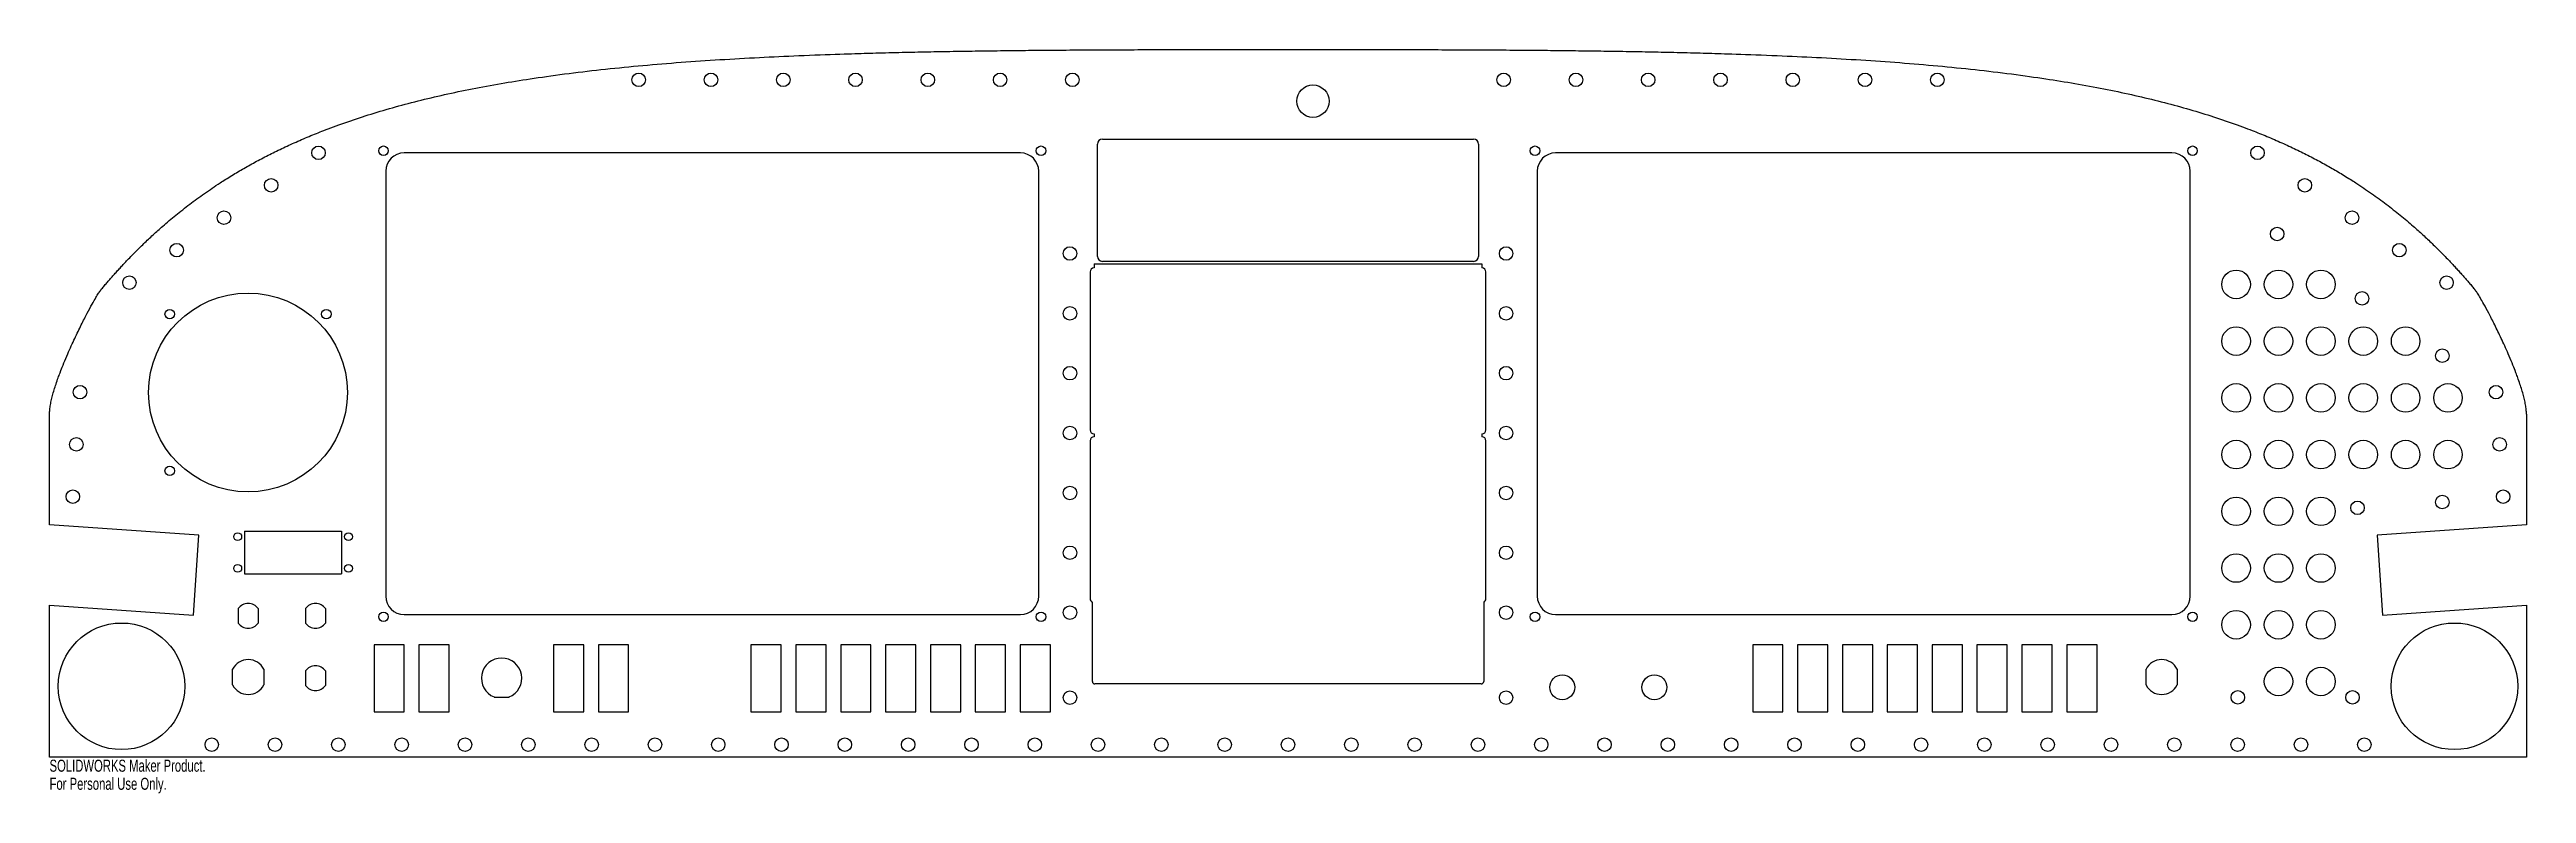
# Model space of a CAD drawing. Header units: millimetres. Extents: x -493 to 501, y -144 to 155.
import ezdxf

# ---------------------------------------------------------------- set-up
doc = ezdxf.new("R2010")
doc.units = ezdxf.units.MM
doc.styles.add('SLDTEXTSTYLE0', font='TXT', dxfattribs={"width": 0.7})

msp = doc.modelspace()

# ---------------------------------------------------------------- linework, layer by layer
for p, q in [((-103.31, 113.35), (-350.61, 113.35)), ((-72.42, 71.87), (-72.42, 116.89)), ((-70.42, 118.89), (78.49, 118.89)), ((80.49, 116.89), (80.49, 71.87)), ((358.69, 113.35), (111.39, 113.35)), ((-357.96, 106), (-357.96, -64.4)), ((-95.96, -64.4), (-95.96, 106)), ((104.04, 106), (104.04, -64.4)), ((366.04, -64.4), (366.04, 106)), ((78.49, 69.87), (-70.42, 69.87)), ((-75.34, 65.63), (-75.34, 2.28)), ((-73.74, 68.9), (81.81, 68.9)), ((-73.74, 68.9), (-73.74, 67.23)), ((81.81, 68.9), (81.81, 67.23)), ((83.41, 2.28), (83.41, 65.63)), ((-492.85, -35.85), (-492.85, 8.63)), ((-73.74, 0.68), (-73.74, -0.46)), ((81.81, 0.68), (81.81, -0.46)), ((500.92, 8.63), (500.92, -35.85)), ((-75.34, -2.06), (-75.34, -65.41)), ((83.41, -65.41), (83.41, -2.06)), ((-432.91, -39.97), (-492.85, -35.85)), ((-414.57, -38.38), (-375.71, -38.38)), ((-414.57, -38.38), (-414.57, -55.4)), ((-375.71, -38.38), (-375.71, -55.4)), ((500.92, -35.85), (440.98, -39.97)), ((-435.11, -71.97), (-432.91, -39.97)), ((440.98, -39.97), (443.18, -71.97)), ((-414.57, -55.4), (-375.71, -55.4)), ((-492.85, -128.95), (-492.85, -68)), ((-492.85, -68), (-435.11, -71.97)), ((-417.15, -69.4), (-417.15, -75.23)), ((-409.15, -69.4), (-409.15, -75.23)), ((-390.15, -69.4), (-390.15, -75.23)), ((-382.15, -69.4), (-382.15, -75.23)), ((-74.46, -98.61), (-74.46, -66.84)), ((82.54, -66.84), (82.54, -98.61)), ((443.18, -71.97), (500.92, -68)), ((500.92, -68), (500.92, -128.95)), ((-350.61, -71.75), (-103.31, -71.75)), ((111.39, -71.75), (358.69, -71.75)), ((-362.66, -83.86), (-362.66, -110.76)), ((-350.51, -83.86), (-362.66, -83.86)), ((-350.51, -110.76), (-350.51, -83.86)), ((-344.66, -83.86), (-344.66, -110.76)), ((-332.51, -83.86), (-344.66, -83.86)), ((-332.51, -110.76), (-332.51, -83.86)), ((-290.66, -83.86), (-290.66, -110.76)), ((-278.51, -83.86), (-290.66, -83.86)), ((-278.51, -110.76), (-278.51, -83.86)), ((-272.66, -83.86), (-272.66, -110.76)), ((-260.51, -83.86), (-272.66, -83.86)), ((-260.51, -110.76), (-260.51, -83.86)), ((-211.43, -83.86), (-211.43, -110.76)), ((-199.28, -83.86), (-211.43, -83.86)), ((-199.28, -110.76), (-199.28, -83.86)), ((-193.43, -83.86), (-193.43, -110.76)), ((-181.28, -83.86), (-193.43, -83.86)), ((-181.28, -110.76), (-181.28, -83.86)), ((-175.43, -83.86), (-175.43, -110.76)), ((-163.28, -83.86), (-175.43, -83.86)), ((-163.28, -110.76), (-163.28, -83.86)), ((-157.43, -83.86), (-157.43, -110.76)), ((-145.28, -83.86), (-157.43, -83.86)), ((-145.28, -110.76), (-145.28, -83.86)), ((-139.43, -83.86), (-139.43, -110.76)), ((-127.28, -83.86), (-139.43, -83.86)), ((-127.28, -110.76), (-127.28, -83.86)), ((-121.43, -83.86), (-121.43, -110.76)), ((-109.28, -83.86), (-121.43, -83.86)), ((-109.28, -110.76), (-109.28, -83.86)), ((-103.43, -83.86), (-103.43, -110.76)), ((-91.28, -83.86), (-103.43, -83.86)), ((-91.28, -110.76), (-91.28, -83.86)), ((190.47, -83.86), (190.47, -110.76)), ((202.62, -83.86), (190.47, -83.86)), ((202.62, -110.76), (202.62, -83.86)), ((208.47, -83.86), (208.47, -110.76)), ((220.62, -83.86), (208.47, -83.86)), ((220.62, -110.76), (220.62, -83.86)), ((226.47, -83.86), (226.47, -110.76)), ((238.62, -83.86), (226.47, -83.86)), ((238.62, -110.76), (238.62, -83.86)), ((244.47, -83.86), (244.47, -110.76)), ((256.62, -83.86), (244.47, -83.86)), ((256.62, -110.76), (256.62, -83.86)), ((262.47, -83.86), (262.47, -110.76)), ((274.62, -83.86), (262.47, -83.86)), ((274.62, -110.76), (274.62, -83.86)), ((280.47, -83.86), (280.47, -110.76)), ((292.62, -83.86), (280.47, -83.86)), ((292.62, -110.76), (292.62, -83.86)), ((298.47, -83.86), (298.47, -110.76)), ((310.62, -83.86), (298.47, -83.86)), ((310.62, -110.76), (310.62, -83.86)), ((316.47, -83.86), (316.47, -110.76)), ((328.62, -83.86), (316.47, -83.86)), ((328.62, -110.76), (328.62, -83.86)), ((-419.38, -99.98), (-419.38, -93.67)), ((-406.88, -93.67), (-406.88, -99.98)), ((-390.15, -94.4), (-390.15, -100.23)), ((-382.15, -94.4), (-382.15, -100.23)), ((348.28, -99.98), (348.28, -93.67)), ((360.78, -93.67), (360.78, -99.98)), ((-314.47, -104.84), (-308.47, -104.84)), ((81.54, -99.61), (-73.46, -99.61)), ((-362.66, -110.76), (-350.51, -110.76)), ((-344.66, -110.76), (-332.51, -110.76)), ((-290.66, -110.76), (-278.51, -110.76)), ((-272.66, -110.76), (-260.51, -110.76)), ((-211.43, -110.76), (-199.28, -110.76)), ((-193.43, -110.76), (-181.28, -110.76)), ((-175.43, -110.76), (-163.28, -110.76)), ((-157.43, -110.76), (-145.28, -110.76)), ((-139.43, -110.76), (-127.28, -110.76)), ((-121.43, -110.76), (-109.28, -110.76)), ((-103.43, -110.76), (-91.28, -110.76)), ((190.47, -110.76), (202.62, -110.76)), ((208.47, -110.76), (220.62, -110.76)), ((226.47, -110.76), (238.62, -110.76)), ((244.47, -110.76), (256.62, -110.76)), ((262.47, -110.76), (274.62, -110.76)), ((280.47, -110.76), (292.62, -110.76)), ((298.47, -110.76), (310.62, -110.76)), ((316.47, -110.76), (328.62, -110.76)), ((500.92, -128.95), (-492.85, -128.95))]:
    msp.add_line(p, q)
for centre, radius in [((-256.47, 142.67), 2.71), ((-227.47, 142.67), 2.71), ((-198.47, 142.67), 2.71), ((-169.47, 142.67), 2.71), ((-140.47, 142.67), 2.71), ((-111.47, 142.67), 2.71), ((-82.47, 142.67), 2.71), ((14.04, 134.11), 6.5), ((90.55, 142.67), 2.71), ((119.55, 142.67), 2.71), ((148.55, 142.67), 2.71), ((177.55, 142.67), 2.71), ((206.55, 142.67), 2.71), ((235.55, 142.67), 2.71), ((264.55, 142.67), 2.71), ((-384.95, 113.4), 2.71), ((-358.86, 114.25), 1.9), ((-95.06, 114.25), 1.9), ((103.14, 114.25), 1.9), ((366.94, 114.25), 1.9), ((393.02, 113.4), 2.71), ((-403.91, 100.38), 2.71), ((411.98, 100.38), 2.71), ((-422.87, 87.37), 2.71), ((430.94, 87.37), 2.71), ((400.88, 80.85), 2.71), ((-441.83, 74.35), 2.71), ((-83.46, 73.01), 2.71), ((91.54, 73.01), 2.71), ((449.91, 74.35), 2.71), ((-460.8, 61.33), 2.71), ((384.44, 60.63), 5.72), ((401.44, 60.63), 5.72), ((418.44, 60.63), 5.72), ((468.87, 61.33), 2.71), ((-413.22, 17.29), 39.88), ((-444.64, 48.71), 1.9), ((-381.8, 48.71), 1.91), ((-83.46, 49.01), 2.71), ((91.54, 49.01), 2.71), ((434.96, 55.02), 2.71), ((384.44, 37.88), 5.72), ((401.44, 37.88), 5.72), ((418.44, 37.88), 5.72), ((435.44, 37.88), 5.72), ((452.44, 37.88), 5.72), ((467.14, 32.02), 2.71), ((-480.63, 17.41), 2.71), ((-83.46, 25.01), 2.71), ((91.54, 25.01), 2.71), ((384.44, 15.13), 5.72), ((401.44, 15.13), 5.72), ((418.44, 15.13), 5.72), ((435.44, 15.13), 5.72), ((452.44, 15.13), 5.72), ((469.44, 15.13), 5.72), ((488.7, 17.41), 2.71), ((-83.46, 1.01), 2.71), ((91.54, 1.01), 2.71), ((-482.07, -3.54), 2.71), ((384.44, -7.62), 5.72), ((401.44, -7.62), 5.72), ((418.44, -7.62), 5.72), ((435.44, -7.62), 5.72), ((452.44, -7.62), 5.72), ((469.44, -7.62), 5.72), ((490.14, -3.54), 2.71), ((-444.64, -14.13), 1.9), ((-483.51, -24.49), 2.71), ((-83.46, -22.99), 2.71), ((91.54, -22.99), 2.71), ((384.44, -30.37), 5.72), ((401.44, -30.37), 5.72), ((418.44, -30.37), 5.72), ((433.14, -28.98), 2.71), ((467.14, -26.65), 2.71), ((491.58, -24.49), 2.71), ((-417.36, -40.54), 1.59), ((-372.91, -40.54), 1.59), ((-83.46, -46.99), 2.71), ((91.54, -46.99), 2.71), ((384.44, -53.12), 5.72), ((401.44, -53.12), 5.72), ((418.44, -53.12), 5.72), ((-417.36, -53.24), 1.59), ((-372.91, -53.24), 1.59), ((-83.46, -70.99), 2.71), ((91.54, -70.99), 2.71), ((-463.96, -100.55), 25.39), ((-358.86, -72.65), 1.9), ((-95.06, -72.65), 1.9), ((103.14, -72.65), 1.9), ((366.94, -72.65), 1.9), ((384.44, -75.87), 5.72), ((401.44, -75.87), 5.72), ((418.44, -75.87), 5.72), ((472.04, -100.55), 25.39), ((114.06, -100.95), 5), ((151.06, -100.95), 5), ((401.44, -98.62), 5.72), ((418.44, -98.62), 5.72), ((-83.46, -105.1), 2.71), ((91.54, -105.1), 2.71), ((385.14, -104.98), 2.71), ((431.14, -104.98), 2.71), ((-427.76, -123.95), 2.71), ((-402.36, -123.95), 2.71), ((-376.96, -123.95), 2.71), ((-351.56, -123.95), 2.71), ((-326.16, -123.95), 2.71), ((-300.76, -123.95), 2.71), ((-275.36, -123.95), 2.71), ((-249.96, -123.95), 2.71), ((-224.56, -123.95), 2.71), ((-199.16, -123.95), 2.71), ((-173.76, -123.95), 2.71), ((-148.36, -123.95), 2.71), ((-122.96, -123.95), 2.71), ((-97.56, -123.95), 2.71), ((-72.16, -123.95), 2.71), ((-46.76, -123.95), 2.71), ((-21.36, -123.95), 2.71), ((4.04, -123.95), 2.71), ((29.44, -123.95), 2.71), ((54.84, -123.95), 2.71), ((80.24, -123.95), 2.71), ((105.64, -123.95), 2.71), ((131.04, -123.95), 2.71), ((156.44, -123.95), 2.71), ((181.84, -123.95), 2.71), ((207.24, -123.95), 2.71), ((232.64, -123.95), 2.71), ((258.04, -123.95), 2.71), ((283.44, -123.95), 2.71), ((308.84, -123.95), 2.71), ((334.24, -123.95), 2.71), ((359.64, -123.95), 2.71), ((385.04, -123.95), 2.71), ((410.44, -123.95), 2.71), ((435.84, -123.95), 2.71)]:
    msp.add_circle(centre, radius)
for centre, radius, start, end in [((-350.61, 106), 7.35, 90, 180), ((-103.31, 106), 7.35, 0, 90), ((-70.42, 116.89), 2, 90, 180), ((78.49, 116.89), 2, 0, 90), ((111.39, 106), 7.35, 90, 180), ((358.69, 106), 7.35, 0, 90), ((-70.42, 71.87), 2, 180, 270), ((78.49, 71.87), 2, 270, 0), ((-73.74, 65.63), 1.6, 90, 180), ((81.81, 65.63), 1.6, 0, 90), ((-73.74, 2.28), 1.6, 180, 270), ((81.81, 2.28), 1.6, 270, 0), ((-73.74, -2.06), 1.6, 90, 180), ((81.81, -2.06), 1.6, 0, 90), ((-413.15, -72.31), 4.95, 36.09116, 143.90884), ((-386.15, -72.31), 4.95, 36.09116, 143.90884), ((-350.61, -64.4), 7.35, 180, 270), ((-103.31, -64.4), 7.35, 270, 0), ((-73.74, -65.41), 1.6, 180, 243.05125), ((81.81, -65.41), 1.6, 296.94875, 0), ((111.39, -64.4), 7.35, 180, 270), ((358.69, -64.4), 7.35, 270, 0), ((-413.15, -72.31), 4.95, 216.09116, 323.90884), ((-386.15, -72.31), 4.95, 216.09116, 323.90884), ((-311.47, -97.31), 8.1, 291.73846, 248.26154), ((-413.13, -96.83), 7, 26.7655, 153.2345), ((-386.15, -97.31), 4.95, 36.09116, 143.90884), ((-73.46, -98.61), 1, 180, 270), ((81.54, -98.61), 1, 270, 0), ((354.53, -96.83), 7, 26.7655, 153.2345), ((-413.13, -96.83), 7, 206.7655, 333.2345), ((-386.15, -97.31), 4.95, 216.09116, 323.90884), ((354.53, -96.83), 7, 206.7655, 333.2345)]:
    msp.add_arc(centre, radius, start, end)
for points, degree in [([(-471.94, 58.81), (-452.51, 82.04), (-425.76, 107.18), (-388.5, 134.13), (-328.29, 155.11), (-240.63, 151.7), (-140.11, 155.33), (-75.52, 154.8), (4.04, 154.8)], 8), ([(4.04, 154.8), (83.59, 154.8), (148.18, 155.33), (248.71, 151.7), (336.36, 155.11), (396.57, 134.13), (433.83, 107.18), (460.58, 82.04), (480.01, 58.81)], 8), ([(-492.85, 8.63), (-492.85, 22.22), (-474.95, 55.13), (-473.35, 57.11), (-471.94, 58.81)], 4), ([(480.01, 58.81), (480.01, 58.81), (480.01, 58.81), (480.01, 58.81), (480.01, 58.81), (480.01, 58.81), (480.01, 58.81), (480.01, 58.81), (480.01, 58.81)], 8), ([(500.92, 8.63), (500.92, 22.22), (483.02, 55.13), (481.42, 57.11), (480.01, 58.81)], 4)]:
    msp.add_open_spline(points, degree=degree)

# ---------------------------------------------------------------- texts
at = {"color": 7, "linetype": 'Continuous', "char_height": 4.8336, "attachment_point": 1, "style": 'SLDTEXTSTYLE0'}
for s, insert in [('SOLIDWORKS Maker Product.', (-492.85, -129.97)), ('For Personal Use Only.', (-492.85, -137.22))]:
    msp.add_mtext(s, dxfattribs=dict(at, insert=insert))

doc.saveas('drawing.dxf')
